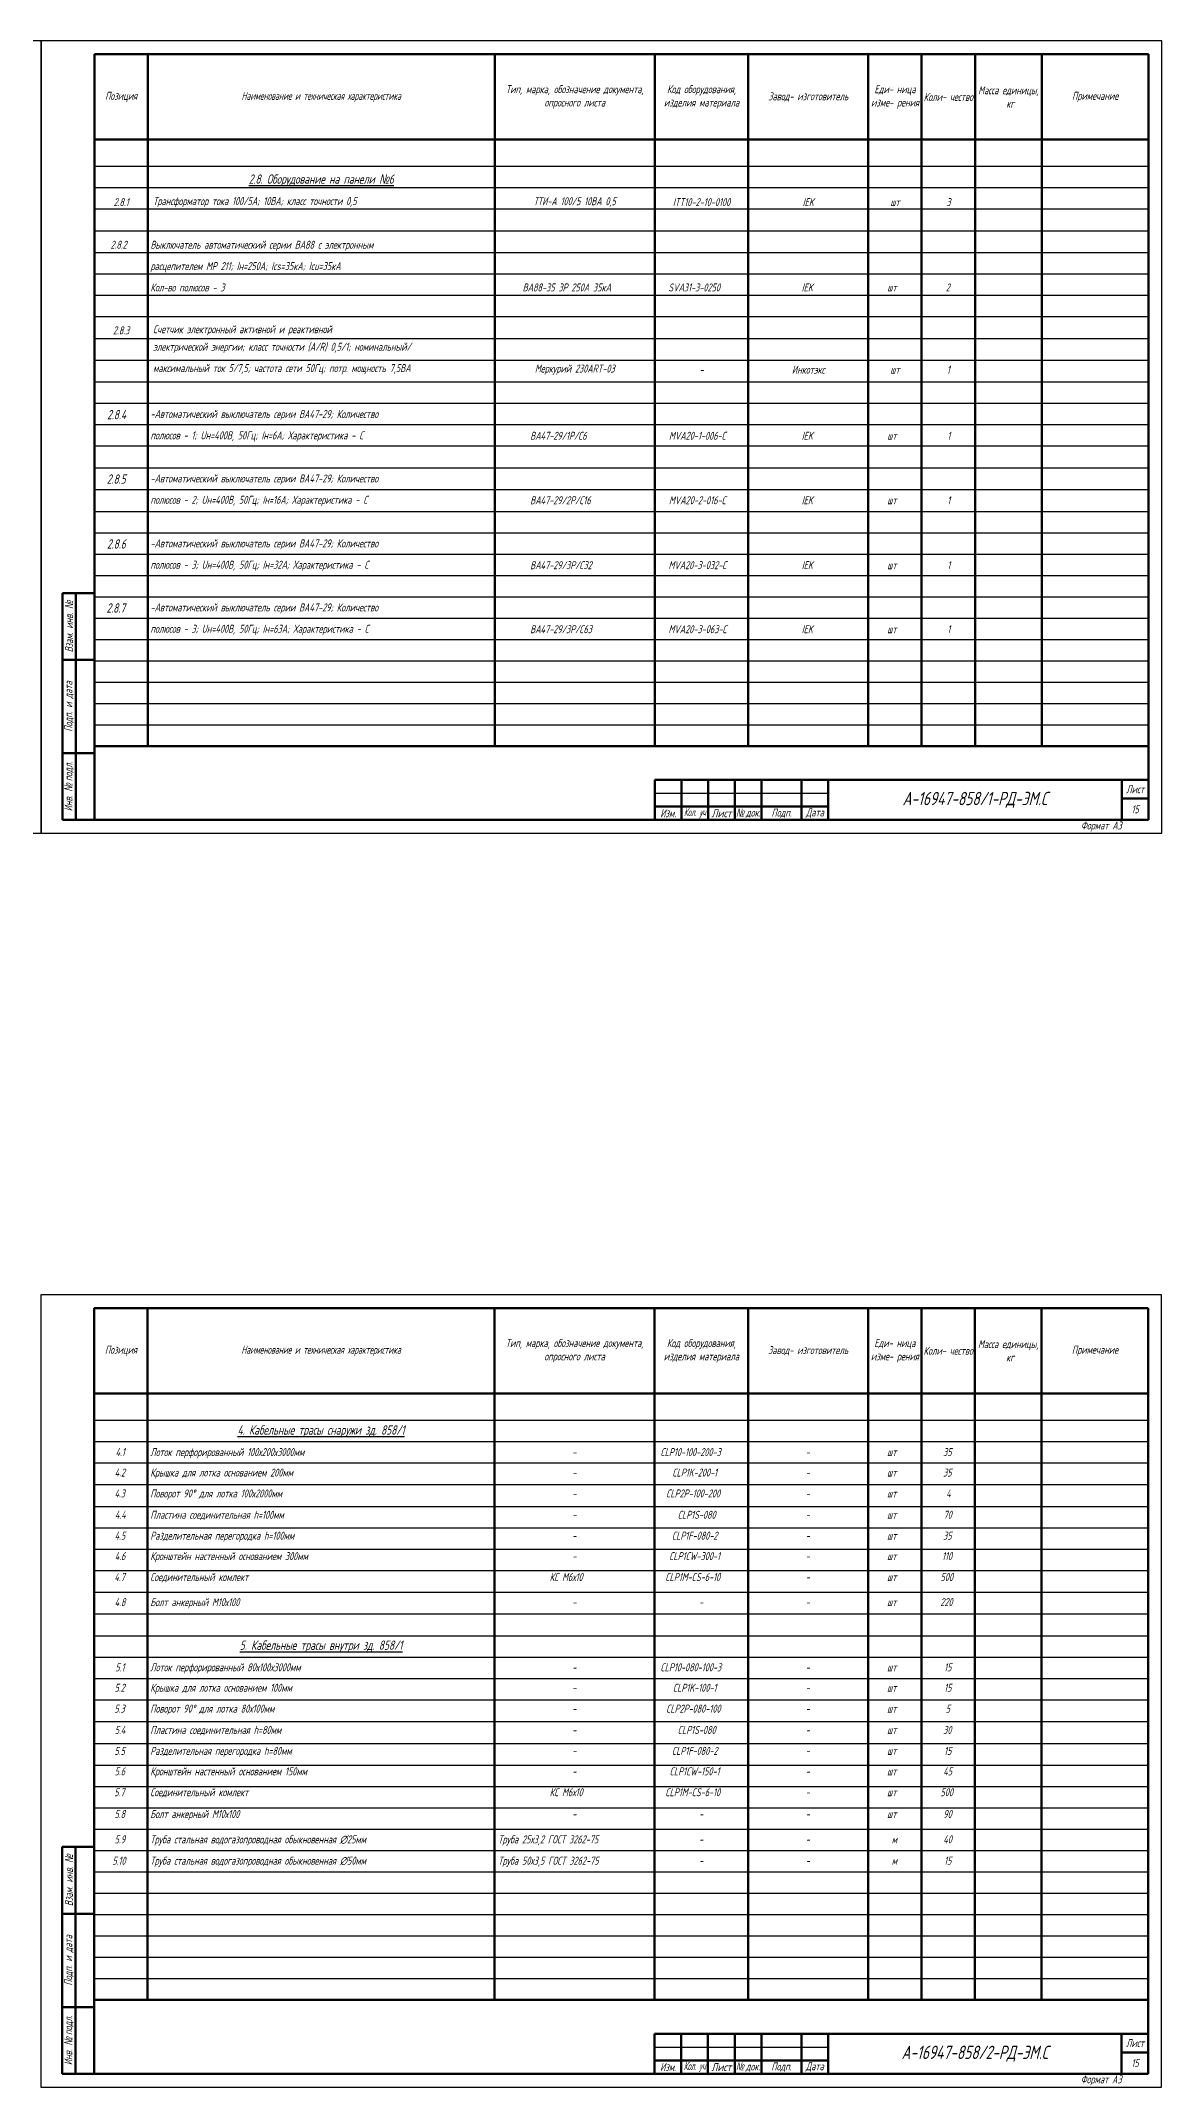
# Model space of a CAD drawing. Header units: millimetres. Extents: x -10490 to 5162, y -5053 to 76.
# Drawn here: x 3062 to 3479, y -814 to -47 of the extents above; entities that cross this region are included whole.
import ezdxf

# ---------------------------------------------------------------- set-up
doc = ezdxf.new("R2010")
doc.units = ezdxf.units.MM
for name, color, linetype, lineweight in [('Рамка толстая', 7, 'Continuous', 60), ('Рамка тонкая', 5, 'Continuous', 25), ('Спецификация', 9, 'Continuous', 25), ('Текст', 2, 'Continuous', 25), ('Штампы', 252, 'Continuous', 25)]:
    doc.layers.add(name, color=color, linetype=linetype, lineweight=lineweight)
doc.styles.add('SIMPLEX', font='simplex.shx', dxfattribs={"width": 0.7, "oblique": 15})

# ---------------------------------------------------------------- blocks, each defined once
blk = doc.blocks.new('A$C64336E77')
at = {"layer": 'Рамка толстая'}
for p, q in [((20, 5), (20, 292)), ((20, 292), (415, 292)), ((415, 292), (415, 5)), ((20, 5), (415, 5))]:
    blk.add_line(p, q, dxfattribs=at)
at = {"layer": 'Рамка тонкая'}
for p, q in [((0, 297), (0, 0)), ((420, 297), (0, 297)), ((420, 0), (420, 297)), ((0, 0), (420, 0))]:
    blk.add_line(p, q, dxfattribs=at)

msp = doc.modelspace()

# ---------------------------------------------------------------- linework, layer by layer
at = {"layer": 'Спецификация', "lineweight": 60}
for p, q in [((3081.95639, -52.14683), (3476.95639, -52.14683)), ((3101.95639, -52.14683), (3101.95639, -311.48017)), ((3231.95639, -52.14683), (3231.95639, -311.48017)), ((3291.95639, -52.14683), (3291.95639, -311.48017)), ((3326.95639, -52.14683), (3326.95639, -311.48017)), ((3371.95639, -52.14683), (3371.95639, -311.48017)), ((3391.95639, -52.14683), (3391.95639, -311.48017)), ((3411.95639, -52.14683), (3411.95639, -311.48017)), ((3436.95639, -52.14683), (3436.95639, -311.48017)), ((3476.95639, -52.14683), (3476.95639, -311.48017)), ((3081.95639, -84.14683), (3476.95639, -84.14683)), ((3081.95639, -311.48017), (3476.95639, -311.48017)), ((3081.89606, -522.14684), (3476.89606, -522.14684)), ((3081.89606, -522.14684), (3081.89606, -781.48017)), ((3101.89606, -522.14684), (3101.89606, -781.48017)), ((3231.89606, -522.14684), (3231.89606, -781.48017)), ((3291.89606, -522.14684), (3291.89606, -781.48017)), ((3326.89606, -522.14684), (3326.89606, -781.48017)), ((3371.89606, -522.14684), (3371.89606, -781.48017)), ((3391.89606, -522.14684), (3391.89606, -781.48017)), ((3411.89606, -522.14684), (3411.89606, -781.48017)), ((3436.89606, -522.14684), (3436.89606, -781.48017)), ((3476.89606, -522.14684), (3476.89606, -781.48017)), ((3081.89606, -554.14684), (3476.89606, -554.14684)), ((3081.89606, -781.48017), (3476.89606, -781.48017))]:
    msp.add_line(p, q, dxfattribs=at)
at = {"layer": 'Спецификация', "color": 5}
for p, q in [((3081.95639, -94.14683), (3476.95639, -94.14683)), ((3081.95639, -102.14683), (3476.95639, -102.14683)), ((3081.95639, -110.14683), (3476.95639, -110.14683)), ((3081.95639, -118.3135), (3476.95639, -118.3135)), ((3081.95639, -126.48017), (3476.95639, -126.48017)), ((3081.95639, -134.48017), (3476.95639, -134.48017)), ((3081.95639, -142.48017), (3476.95639, -142.48017)), ((3081.95639, -150.48017), (3476.95639, -150.48017)), ((3081.95639, -158.64683), (3476.95639, -158.64683)), ((3081.95639, -166.8135), (3476.95639, -166.8135)), ((3081.95639, -174.98017), (3476.95639, -174.98017)), ((3081.95639, -182.98017), (3476.95639, -182.98017)), ((3081.95639, -190.98017), (3476.95639, -190.98017)), ((3081.95639, -198.98017), (3476.95639, -198.98017)), ((3081.95639, -207.14683), (3476.95639, -207.14683)), ((3081.95639, -215.3135), (3476.95639, -215.3135)), ((3081.95639, -223.48017), (3476.95639, -223.48017)), ((3081.95639, -231.48017), (3476.95639, -231.48017)), ((3081.95639, -239.48017), (3476.95639, -239.48017)), ((3081.95639, -247.48017), (3476.95639, -247.48017)), ((3081.95639, -255.48017), (3476.95639, -255.48017)), ((3081.95639, -263.48017), (3476.95639, -263.48017)), ((3081.95639, -271.48017), (3476.95639, -271.48017)), ((3081.95639, -279.48017), (3476.95639, -279.48017)), ((3081.95639, -287.48017), (3476.95639, -287.48017)), ((3081.95639, -295.48017), (3476.95639, -295.48017)), ((3081.95639, -303.48017), (3476.95639, -303.48017)), ((3081.89606, -564.14684), (3476.89606, -564.14684)), ((3081.89606, -572.14684), (3476.89606, -572.14684)), ((3081.89606, -580.14684), (3476.89606, -580.14684)), ((3081.89606, -588.31351), (3476.89606, -588.31351)), ((3081.89606, -596.48017), (3476.89606, -596.48017)), ((3081.89606, -604.48017), (3476.89606, -604.48017)), ((3081.89606, -612.48017), (3476.89606, -612.48017)), ((3081.89606, -620.48017), (3476.89606, -620.48017)), ((3081.89606, -628.64684), (3476.89606, -628.64684)), ((3081.89606, -636.81351), (3476.89606, -636.81351)), ((3081.89606, -644.98017), (3476.89606, -644.98017)), ((3081.89606, -652.98017), (3476.89606, -652.98017)), ((3081.89606, -660.98017), (3476.89606, -660.98017)), ((3081.89606, -668.98017), (3476.89606, -668.98017)), ((3081.89606, -677.14684), (3476.89606, -677.14684)), ((3081.89606, -685.31351), (3476.89606, -685.31351)), ((3081.89606, -693.48017), (3476.89606, -693.48017)), ((3081.89606, -701.48017), (3476.89606, -701.48017)), ((3081.89606, -709.48017), (3476.89606, -709.48017)), ((3081.89606, -717.48017), (3476.89606, -717.48017)), ((3081.89606, -725.48017), (3476.89606, -725.48017)), ((3081.89606, -733.48017), (3476.89606, -733.48017)), ((3081.89606, -741.48017), (3476.89606, -741.48017)), ((3081.89606, -749.48017), (3476.89606, -749.48017)), ((3081.89606, -757.48017), (3476.89606, -757.48017)), ((3081.89606, -765.48017), (3476.89606, -765.48017)), ((3081.89606, -773.48017), (3476.89606, -773.48017))]:
    msp.add_line(p, q, dxfattribs=at)
at = {"layer": 'Штампы', "lineweight": 60}
for p, q in [((3069.95639, -339.14683), (3069.95639, -254.14683)), ((3069.95639, -254.14683), (3081.95639, -254.14683)), ((3074.95639, -339.14683), (3074.95639, -254.14683)), ((3069.95639, -279.14683), (3081.95639, -279.14683)), ((3069.95639, -314.14683), (3081.95639, -314.14683)), ((3291.95639, -324.14683), (3476.95639, -324.14683)), ((3291.95639, -324.14683), (3291.95639, -339.14683)), ((3301.95639, -324.14683), (3301.95639, -339.14683)), ((3311.95639, -324.14683), (3311.95639, -339.14683)), ((3321.95639, -324.14683), (3321.95639, -339.14683)), ((3331.95639, -324.14683), (3331.95639, -339.14683)), ((3346.95639, -324.14683), (3346.95639, -339.14683)), ((3356.95639, -324.14683), (3356.95639, -339.14683)), ((3466.95639, -324.14683), (3466.95639, -339.14683)), ((3476.95639, -324.14683), (3476.95639, -339.14683)), ((3291.95639, -334.14683), (3356.95639, -334.14683)), ((3466.95639, -331.14683), (3476.95639, -331.14683)), ((3069.95639, -339.14683), (3081.95639, -339.14683)), ((3291.95639, -339.14683), (3476.95639, -339.14683)), ((3069.89606, -809.14684), (3069.89606, -724.14684)), ((3069.89606, -724.14684), (3081.89606, -724.14684)), ((3074.89606, -809.14684), (3074.89606, -724.14684)), ((3081.89606, -809.14684), (3081.89606, -724.14684)), ((3069.89606, -749.14684), (3081.89606, -749.14684)), ((3069.89606, -784.14684), (3081.89606, -784.14684)), ((3291.89606, -794.14684), (3476.89606, -794.14684)), ((3291.89606, -794.14684), (3291.89606, -809.14684)), ((3301.89606, -794.14684), (3301.89606, -809.14684)), ((3311.89606, -794.14684), (3311.89606, -809.14684)), ((3321.89606, -794.14684), (3321.89606, -809.14684)), ((3331.89606, -794.14684), (3331.89606, -809.14684)), ((3346.89606, -794.14684), (3346.89606, -809.14684)), ((3356.89606, -794.14684), (3356.89606, -809.14684)), ((3466.89606, -794.14684), (3466.89606, -809.14684)), ((3476.89606, -794.14684), (3476.89606, -809.14684)), ((3291.89606, -804.14684), (3356.89606, -804.14684)), ((3466.89606, -801.14684), (3476.89606, -801.14684)), ((3069.89606, -809.14684), (3081.89606, -809.14684)), ((3291.89606, -809.14684), (3476.89606, -809.14684))]:
    msp.add_line(p, q, dxfattribs=at)
at = {"layer": 'Штампы', "color": 5, "lineweight": 25}
for p, q in [((3291.95639, -329.14683), (3356.95639, -329.14683)), ((3291.89606, -799.14684), (3356.89606, -799.14684))]:
    msp.add_line(p, q, dxfattribs=at)
at = {"layer": 'Штампы', "color": 8, "lineweight": 0}
for p, q in [((3291.95639, -344.14683), (3476.95639, -344.14683)), ((3291.89606, -814.14684), (3476.89606, -814.14684))]:
    msp.add_line(p, q, dxfattribs=at)

# ---------------------------------------------------------------- block references
for p in [(2641.9564, -344.14683), (3061.9564, -344.14683), (3061.89608, -814.14683)]:
    msp.add_blockref('A$C64336E77', p)

# ---------------------------------------------------------------- texts
at = {"layer": 'Спецификация', "color": 2, "style": 'SIMPLEX'}
for s, insert, char_height, width, attachment_point in [('{\\C2;Позиция}', (3091.95639, -68.14683), 3, 20, 5), ('{\\Fgost|c204;\\Q15;\\C2;Наименование и техническая характеристика}', (3166.95639, -68.14683), 3, 130, 5), ('{\\C2;Тип, марка, обозначение документа, опросного листа}', (3261.95639, -68.14683), 3, 60, 5), ('{\\C2;Код оборудования, изделия материала}', (3309.45639, -68.14683), 3, 35, 5), ('{\\C2;Завод- изготовитель}', (3349.45639, -68.14683), 3, 45, 5), ('{\\C2;Еди- ница изме- рения}', (3381.95639, -68.14683), 3, 20, 5), ('{\\C2;Коли- чество}', (3401.95639, -68.14683), 3, 20, 5), ('{\\C2;Масса единицы,  кг}', (3424.45639, -68.14683), 3, 25, 5), ('{\\C2;Примечание}', (3456.95639, -68.14683), 3, 40, 5), ('{\\L2.8. Оборудование на панели \\fArial|b0|i0|c204|p34;№\\Fsimplex|c204;6}', (3166.95639, -99.41303), 3.5, 126, 5), ('2.8.1', (3091.95639, -107.57969), 3, 20, 5), ('Трансформатор тока 100/5А; 10ВА; класс точности 0,5', (3103.95639, -107.57969), 3, 126, 4), ('ТТИ-А 100/5 10ВА 0,5', (3261.95639, -107.57969), 3, 60, 5), ('{\\W0.6;ITT10-2-10-0100}', (3309.45639, -107.57969), 3, 35, 5), ('IEK', (3349.45639, -107.57969), 3, 45, 5), ('шт', (3381.95639, -107.57969), 3, 20, 5), ('3', (3401.95639, -107.57969), 3, 20, 5), ('2.8.3', (3091.95639, -155.63694), 3, 20, 5), ('электрической энергии; класс точности (A/R) 0,5/1; номинальный/ ', (3103.95639, -162.20408), 3, 126, 4), ('Счетчик электронный активной и реактивной ', (3103.95639, -155.63694), 3, 126, 4), ('максимальный ток 5/7,5; частота сети 50Гц; потр. мощность 7,5ВА', (3103.95639, -170.20408), 3, 126, 4), ('Меркурий 230ART-03', (3261.95639, -170.37074), 3, 60, 5), ('-', (3309.45639, -170.37074), 3, 35, 5), ('Инкотэкс', (3349.45639, -170.37074), 3, 45, 5), ('шт', (3381.95639, -170.37074), 3, 20, 5), ('1', (3401.95639, -170.37074), 3, 20, 5), ('{\\C2;Позиция}', (3091.89606, -538.14684), 3, 20, 5), ('{\\Fgost|c204;\\Q15;\\C2;Наименование и техническая характеристика}', (3166.89606, -538.14684), 3, 130, 5), ('{\\C2;Тип, марка, обозначение документа, опросного листа}', (3261.89606, -538.14684), 3, 60, 5), ('{\\C2;Код оборудования, изделия материала}', (3309.39606, -538.14684), 3, 35, 5), ('{\\C2;Завод- изготовитель}', (3349.39606, -538.14684), 3, 45, 5), ('{\\C2;Еди- ница изме- рения}', (3381.89606, -538.14684), 3, 20, 5), ('{\\C2;Коли- чество}', (3401.89606, -538.14684), 3, 20, 5), ('{\\C2;Масса единицы,  кг}', (3424.39606, -538.14684), 3, 25, 5), ('{\\C2;Примечание}', (3456.89606, -538.14684), 3, 40, 5), ('{\\L4. Кабельные трасы снаружи зд. 858/1}', (3166.89606, -568.31351), 3.5, 126, 5), ('{\\L5. Кабельные трасы внутри зд. 858/1}', (3166.89606, -648.98017), 3.5, 126, 5)]:
    msp.add_mtext(s, dxfattribs=dict(at, insert=insert, char_height=char_height, width=width, attachment_point=attachment_point))
at = {"layer": 'Текст', "attachment_point": 1, "style": 'SIMPLEX'}
for s, width, heights, insert, char_height in [('\\pi6.0246;2.8.2', 20, [0], (3081.95639, -122.05762), 3), ('Выключатель автоматический серии ВА88 с электронным', 129, [0], (3102.95639, -122.05762), 3), ('расцепителем МР 211; Iн=250А; Ics=35кА; Icu=35кА', 129, [0], (3102.95639, -130.05762), 3), ('{\\W0.7;Кол-во полюсов - 3}', 129, [0], (3102.95639, -138.05762), 3), ('\\pi10.45;ВА88-35 3Р 250А 35кА', 60, [0], (3231.95639, -138.05762), 3), ('\\pi5.0821;SVA31-3-0250', 35, [0], (3291.95639, -138.05762), 3), ('\\pi20.048;IEK', 45, [0], (3326.95639, -138.05762), 3), ('\\pi9.0246;2', 20, [0], (3391.95639, -138.05762), 3), ('\\pi7.0965;шт', 20, [0], (3371.95639, -138.05762), 3), ('\\pi5.4478;2.8.4', 20, [0], (3081.2699, -185.45809), 3.5), ('-Автоматический выключатель серии ВА47-29; Количество', 129, [0], (3102.95639, -185.4957), 3), ('полюсов - 1; Uн=400В, 50Гц; Iн=6А; Характеристика - C', 129, [0], (3102.95639, -193.4957), 3), ('\\pi13.293;ВА47-29/1Р/С6', 60, [0], (3231.95639, -193.66237), 3), ('\\pi5.2795;{\\W0.6;MVA20-1-006-С}', 35, [0], (3291.95639, -193.66237), 3), ('\\pi20.048;IEK', 45, [0], (3326.95639, -193.66237), 3), ('\\pi7.0965;шт', 20, [0], (3371.95639, -193.66237), 3), ('\\pi9.5981;1', 20, [0], (3391.95639, -193.66237), 3), ('\\pi5.3311;2.8.5', 20, [0], (3081.2699, -209.62476), 3.5), ('-Автоматический выключатель серии ВА47-29; Количество', 129, [0], (3102.95639, -209.66237), 3), ('полюсов - 2; Uн=400В, 50Гц; Iн=16А; Характеристика - C', 129, [0], (3102.95639, -217.66237), 3), ('\\pi13.293;ВА47-29/2Р/С16', 60, [0], (3231.95639, -217.82903), 3), ('\\pi5.2795;{\\W0.6;MVA20-2-016-С}', 35, [0], (3291.95639, -217.82903), 3), ('\\pi20.048;IEK', 45, [0], (3326.95639, -217.82903), 3), ('\\pi7.0965;шт', 20, [0], (3371.95639, -217.82903), 3), ('\\pi9.5981;1', 20, [0], (3391.95639, -217.82903), 3), ('\\pi5.3981;2.8.6', 20, [0], (3081.2699, -233.95809), 3.5), ('-Автоматический выключатель серии ВА47-29; Количество', 129, [0], (3102.95639, -233.9957), 3), ('полюсов - 3; Uн=400В, 50Гц; Iн=32А; Характеристика - C', 129, [0], (3102.95639, -241.9957), 3), ('\\pi13.293;ВА47-29/3Р/С32', 60, [0], (3231.95639, -242.16237), 3), ('\\pi5.1081;{\\W0.6;MVA20-3-032-С}', 35, [0], (3291.95639, -242.16237), 3), ('\\pi20.048;IEK', 45, [0], (3326.95639, -242.16237), 3), ('\\pi7.0965;шт', 20, [0], (3371.95639, -242.16237), 3), ('\\pi9.5981;1', 20, [0], (3391.95639, -242.16237), 3), ('\\pi5.2144;2.8.7', 20, [0], (3081.2699, -257.95809), 3.5), ('-Автоматический выключатель серии ВА47-29; Количество', 129, [0], (3102.95639, -257.9957), 3), ('полюсов - 3; Uн=400В, 50Гц; Iн=63А; Характеристика - C', 129, [0], (3102.95639, -265.9957), 3), ('\\pi13.293;ВА47-29/3Р/С63', 60, [0], (3231.95639, -266.16237), 3), ('\\pi5.1081;{\\W0.6;MVA20-3-063-С}', 35, [0], (3291.95639, -266.16237), 3), ('\\pi20.048;IEK', 45, [0], (3326.95639, -266.16237), 3), ('\\pi7.0965;шт', 20, [0], (3371.95639, -266.16237), 3), ('\\pi9.5981;1', 20, [0], (3391.95639, -266.16237), 3), ('\\pi7.9821;4.1', 20, [0], (3081.89606, -574.62476), 3), ('Лоток перфорированный 100х200х3000мм', 129, [0], (3102.89606, -574.62476), 3), ('\\pi2.1438;CLP10-100-200-3', 35, [0], (3291.89606, -574.62476), 3), ('\\pi8.0746;35', 20, [3.5], (3391.89606, -574.62476), 3), ('\\pi7.6586;4.2', 20, [0], (3081.89606, -582.29143), 3), ('Крышка для лотка основанием 200мм', 129, [0], (3102.89606, -582.29143), 3), ('\\pi29.1;-', 60, [0], (3231.89606, -574.62476), 3), ('\\pi6.5938;CLP1K-200-1', 35, [0], (3291.89606, -582.29143), 3), ('\\pi21.6;-', 45, [0], (3326.89606, -574.62476), 3), ('\\pi7.0965;шт', 20, [3.5], (3371.89606, -574.62476), 3), ('\\pi8.0746;35', 20, [3.5], (3391.89606, -582.29143), 3), ('\\pi7.5821;4.3', 20, [0], (3081.89606, -590.12476), 3), ('Поворот 90° для лотка 100х2000мм', 129, [0], (3102.89606, -590.12476), 3), ('\\pi29.1;-', 60, [0], (3231.89606, -582.29143), 3), ('\\pi4.2703;CLP2P-100-200', 35, [0], (3291.89606, -590.12476), 3), ('\\pi21.6;-', 45, [0], (3326.89606, -582.29143), 3), ('\\pi7.0965;шт', 20, [3.5], (3371.89606, -582.29143), 3), ('\\pi9.2321;4', 20, [3.5], (3391.89606, -590.12476), 3), ('\\pi7.7321;4.4', 20, [0], (3081.89606, -598.12476), 3), ('Пластина соединительная h=100мм', 129, [0], (3102.89606, -598.12476), 3), ('\\pi29.1;-', 60, [0], (3231.89606, -590.12476), 3), ('\\pi8.6203;CLP1S-080', 35, [0], (3291.89606, -598.12476), 3), ('\\pi21.6;-', 45, [0], (3326.89606, -590.12476), 3), ('\\pi7.0965;шт', 20, [3.5], (3371.89606, -590.12476), 3), ('\\pi8.2246;70', 20, [3.5], (3391.89606, -598.12476), 3), ('\\pi29.1;-', 60, [0], (3231.89606, -598.12476), 3), ('\\pi21.6;-', 45, [0], (3326.89606, -598.12476), 3), ('\\pi7.0965;шт', 20, [3.5], (3371.89606, -598.12476), 3), ('\\pi7.6321;4.5', 20, [0], (3081.89606, -605.9581), 3), ('Разделительная перегородка h=100мм', 129, [0], (3102.89606, -605.9581), 3), ('\\pi29.1;-', 60, [0], (3231.89606, -605.9581), 3), ('\\pi6.4203;CLP1F-080-2', 35, [0], (3291.89606, -605.9581), 3), ('\\pi21.6;-', 45, [0], (3326.89606, -605.9581), 3), ('\\pi7.0965;шт', 20, [3.5], (3371.89606, -605.9581), 3), ('\\pi8.0746;35', 20, [3.5], (3391.89606, -605.9581), 3), ('\\pi7.6895;4.6', 20, [0], (3081.89606, -613.62476), 3), ('Кронштейн настенный основанием 300мм', 129, [0], (3102.89606, -613.62476), 3), ('\\pi29.1;-', 60, [0], (3231.89606, -613.62476), 3), ('\\pi5.3938;CLP1CW-300-1', 35, [0], (3291.89606, -613.62476), 3), ('\\pi21.6;-', 45, [0], (3326.89606, -613.62476), 3), ('\\pi7.0965;шт', 20, [3.5], (3371.89606, -613.62476), 3), ('\\pi7.6746;110', 20, [3.5], (3391.89606, -613.62476), 3), ('\\pi7.5321;4.7', 20, [0], (3081.89606, -621.4581), 3), ('Соединительный комлект', 129, [0], (3102.89606, -621.4581), 3), ('\\pi20.666;КС М6х10', 60, [0], (3231.89606, -621.4581), 3), ('\\pi3.9703;CLP1M-CS-6-10', 35, [0], (3291.89606, -621.4581), 3), ('\\pi21.6;-', 45, [0], (3326.89606, -621.4581), 3), ('\\pi7.0965;шт', 20, [3.5], (3371.89606, -621.4581), 3), ('\\pi7.1012;500', 20, [3.5], (3391.89606, -621.4581), 3), ('\\pi7.6395;4.8', 20, [0], (3081.89606, -630.87058), 3), ('Болт анкерный М10х100', 129, [0], (3102.89606, -630.87058), 3), ('\\pi29.1;-', 60, [0], (3231.89606, -630.87058), 3), ('\\pi16.6;-', 35, [0], (3291.89606, -630.87058), 3), ('\\pi21.6;-', 45, [0], (3326.89606, -630.87058), 3), ('\\pi7.0965;шт', 20, [3.5], (3371.89606, -630.87058), 3), ('\\pi7.0246;220', 20, [3.5], (3391.89606, -630.87058), 3), ('\\pi7.9246;5.1', 20, [0], (3081.89606, -655.29143), 3), ('Лоток перфорированный 80х100х3000мм', 129, [0], (3102.89606, -655.29143), 3), ('\\pi29.1;-', 60, [0], (3231.89606, -655.29143), 3), ('\\pi2.1438;CLP10-080-100-3', 35, [0], (3291.89606, -655.29143), 3), ('\\pi21.6;-', 45, [0], (3326.89606, -655.29143), 3), ('\\pi7.0965;шт', 20, [3.5], (3371.89606, -655.29143), 3), ('\\pi8.4481;15', 20, [3.5], (3391.89606, -655.29143), 3), ('\\pi7.6012;5.2', 20, [0], (3081.89606, -662.9581), 3), ('Крышка для лотка основанием 100мм', 129, [0], (3102.89606, -662.9581), 3), ('\\pi29.1;-', 60, [0], (3231.89606, -662.9581), 3), ('\\pi6.7938;CLP1K-100-1', 35, [0], (3291.89606, -662.9581), 3), ('\\pi21.6;-', 45, [0], (3326.89606, -662.9581), 3), ('\\pi7.0965;шт', 20, [3.5], (3371.89606, -662.9581), 3), ('\\pi8.4481;15', 20, [3.5], (3391.89606, -662.9581), 3), ('\\pi7.5246;5.3', 20, [0], (3081.89606, -670.79143), 3), ('Поворот 90° для лотка 80х100мм', 129, [0], (3102.89606, -670.79143), 3), ('\\pi29.1;-', 60, [0], (3231.89606, -670.79143), 3), ('\\pi4.2703;CLP2P-080-100', 35, [0], (3291.89606, -670.79143), 3), ('\\pi21.6;-', 45, [0], (3326.89606, -670.79143), 3), ('\\pi7.0965;шт', 20, [3.5], (3371.89606, -670.79143), 3), ('\\pi9.0746;5', 20, [3.5], (3391.89606, -670.79143), 3), ('\\pi7.6746;5.4', 20, [0], (3081.89606, -678.79143), 3), ('Пластина соединительная h=80мм', 129, [0], (3102.89606, -678.79143), 3), ('\\pi29.1;-', 60, [0], (3231.89606, -678.79143), 3), ('\\pi8.6203;CLP1S-080', 35, [0], (3291.89606, -678.79143), 3), ('\\pi21.6;-', 45, [0], (3326.89606, -678.79143), 3), ('\\pi7.0965;шт', 20, [3.5], (3371.89606, -678.79143), 3), ('\\pi8.1012;30', 20, [3.5], (3391.89606, -678.79143), 3), ('\\pi7.5746;5.5', 20, [0], (3081.89606, -686.62476), 3), ('Разделительная перегородка h=80мм', 129, [0], (3102.89606, -686.62476), 3), ('\\pi29.1;-', 60, [0], (3231.89606, -686.62476), 3), ('\\pi6.4203;CLP1F-080-2', 35, [0], (3291.89606, -686.62476), 3), ('\\pi21.6;-', 45, [0], (3326.89606, -686.62476), 3), ('\\pi7.0965;шт', 20, [3.5], (3371.89606, -686.62476), 3), ('\\pi8.4481;15', 20, [3.5], (3391.89606, -686.62476), 3), ('\\pi7.6321;5.6', 20, [0], (3081.89606, -694.29143), 3), ('Кронштейн настенный основанием 150мм', 129, [0], (3102.89606, -694.29143), 3), ('\\pi29.1;-', 60, [0], (3231.89606, -694.29143), 3), ('\\pi5.5938;CLP1CW-150-1', 35, [0], (3291.89606, -694.29143), 3), ('\\pi21.6;-', 45, [0], (3326.89606, -694.29143), 3), ('\\pi7.0965;шт', 20, [3.5], (3371.89606, -694.29143), 3), ('\\pi8.1321;45', 20, [3.5], (3391.89606, -694.29143), 3), ('\\pi7.4746;5.7', 20, [0], (3081.89606, -702.12476), 3), ('Соединительный комлект', 129, [0], (3102.89606, -702.12476), 3), ('\\pi20.666;КС М6х10', 60, [0], (3231.89606, -702.12476), 3), ('\\pi3.9703;CLP1M-CS-6-10', 35, [0], (3291.89606, -702.12476), 3), ('\\pi21.6;-', 45, [0], (3326.89606, -702.12476), 3), ('\\pi7.0965;шт', 20, [3.5], (3371.89606, -702.12476), 3), ('\\pi7.1012;500', 20, [3.5], (3391.89606, -702.12476), 3), ('\\pi7.5821;5.8', 20, [0], (3081.89606, -710.29143), 3), ('Болт анкерный М10х100', 129, [0], (3102.89606, -710.29143), 3), ('\\pi29.1;-', 60, [0], (3231.89606, -710.29143), 3), ('\\pi16.6;-', 35, [0], (3291.89606, -710.29143), 3), ('\\pi21.6;-', 45, [0], (3326.89606, -710.29143), 3), ('\\pi7.0965;шт', 20, [3.5], (3371.89606, -710.29143), 3), ('\\pi8.1321;90', 20, [3.5], (3391.89606, -710.29143), 3), ('\\pi7.6321;5.9', 20, [0], (3081.89606, -719.79143), 3), ('Труба стальная водогазопроводная обыкновенная ∅25мм', 129, [0], (3102.89606, -719.79143), 3), ('\\pi1.3875;Труба 25х3,2 ГОСТ 3262-75', 60, [0], (3231.89606, -719.79143), 3), ('\\pi8.8437;м', 20, [3.5], (3371.89606, -719.79143), 3), ('\\pi8.1586;40', 20, [3.5], (3391.89606, -719.79143), 3), ('\\pi6.8012;5.10', 20, [0], (3081.89606, -727.79143), 3), ('Труба стальная водогазопроводная обыкновенная ∅50мм', 129, [0], (3102.89606, -727.79143), 3), ('\\pi1.3875;Труба 50х3,5 ГОСТ 3262-75', 60, [0], (3231.89606, -727.79143), 3), ('\\pi16.6;-', 35, [0], (3291.89606, -719.79143), 3), ('\\pi21.6;-', 45, [0], (3326.89606, -719.79143), 3), ('\\pi8.4481;15', 20, [3.5], (3391.89606, -727.79143), 3), ('\\pi16.6;-', 35, [0], (3291.89606, -727.79143), 3), ('\\pi21.6;-', 45, [0], (3326.89606, -727.79143), 3), ('\\pi8.8437;м', 20, [3.5], (3371.89606, -727.79143), 3)]:
    msp.add_mtext_dynamic_manual_height_columns(s, width=width, gutter_width=12.5, heights=heights, dxfattribs=dict(at, insert=insert, char_height=char_height))
at = {"layer": 'Штампы', "color": 2, "char_height": 3, "attachment_point": 5, "rotation": 90, "style": 'SIMPLEX'}
for s, insert, width in [('Взам. инв. {\\fArial|b0|i0|c204|p34;№}', (3072.45639, -266.64683), 25), ('Подп. и дата', (3072.45639, -296.64683), 35), ('Инв. {\\fArial|b0|i0|c204|p34;№ }подл.', (3072.45639, -326.64683), 25), ('Взам. инв. {\\fArial|b0|i0|c204|p34;№}', (3072.39606, -736.64684), 25), ('Подп. и дата', (3072.39606, -766.64684), 35), ('Инв. {\\fArial|b0|i0|c204|p34;№ }подл.', (3072.39606, -796.64684), 25)]:
    msp.add_mtext(s, dxfattribs=dict(at, insert=insert, width=width))
at = {"layer": 'Штампы', "color": 2, "style": 'SIMPLEX'}
for s, insert, char_height, width, attachment_point in [('А-16947-858/1-РД-ЭМ.С', (3411.95639, -331.64683), 5, 110, 5), ('{\\W0.7;Лист}', (3471.95639, -327.64683), 3, 10, 5), ('Изм.', (3296.95639, -336.64683), 3, 10, 5), ('{\\W0.5;Кол. уч}', (3306.95639, -336.64683), 3, 10, 5), ('{\\W0.8;Лист}', (3316.95639, -336.64683), 3, 10, 5), ('{\\fArial|b0|i0|c204|p34;\\W0.6;№ \\Fsimplex|c204;док.}', (3326.95639, -336.64683), 3, 10, 5), ('Подп.', (3339.45639, -336.64683), 3, 15, 5), ('{\\W0.7;Дата}', (3351.95639, -336.64683), 3, 10, 5), ('15', (3471.95639, -335.14683), 3, 10, 5), ('Формат А3', (3466.95639, -341.64683), 3, 165, 6), ('{\\W0.7;Лист}', (3471.89606, -797.64684), 3, 10, 5), ('Изм.', (3296.89606, -806.64684), 3, 10, 5), ('{\\W0.5;Кол. уч}', (3306.89606, -806.64684), 3, 10, 5), ('{\\W0.8;Лист}', (3316.89606, -806.64684), 3, 10, 5), ('{\\fArial|b0|i0|c204|p34;\\W0.6;№ \\Fsimplex|c204;док.}', (3326.89606, -806.64684), 3, 10, 5), ('Подп.', (3339.39606, -806.64684), 3, 15, 5), ('{\\W0.7;Дата}', (3351.89606, -806.64684), 3, 10, 5), ('А-16947-858/2-РД-ЭМ.С', (3411.89606, -801.64684), 5, 110, 5), ('15', (3471.89606, -805.14684), 3, 10, 5), ('Формат А3', (3466.89606, -811.64684), 3, 165, 6)]:
    msp.add_mtext(s, dxfattribs=dict(at, insert=insert, char_height=char_height, width=width, attachment_point=attachment_point))

doc.saveas('drawing.dxf')
